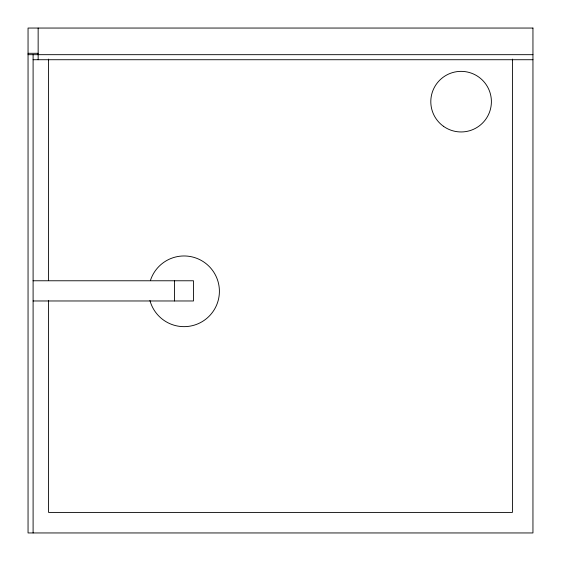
<?xml version="1.0" encoding="UTF-8"?>
<svg xmlns="http://www.w3.org/2000/svg" width="561" height="561" viewBox="0 0 561 561"><rect width="100%" height="100%" fill="white"/><g stroke="black" fill="none" stroke-linecap="round" stroke-linejoin="round"><path stroke-width="0.84" d="M28.05 53.295L38.148 53.295M28.05 54.676L532.95 54.676M33.099 59.725L532.95 59.725M33.099 280.773L193.503 280.773L193.503 300.969L33.099 300.969M512.417 59.087L512.417 512.417L48.583 512.417L48.583 300.626M174.471 280.773L174.471 300.969M48.583 59.087L48.583 280.5M38.148 28.05L38.148 59.725M33.099 54.676L33.099 532.95M150.397 280.556A35.343 35.343 0 0 1 205.235 263.011A35.343 35.343 0 0 1 203.874 320.576A35.343 35.343 0 0 1 149.927 300.458M532.95 28.05L28.05 28.05L28.05 532.95L532.95 532.95L532.95 28.05M443.428 126.267A30.294 30.294 0 0 0 491.247 104.662A30.294 30.294 0 0 0 448.625 74.052A30.294 30.294 0 0 0 443.428 126.267"/></g></svg>
